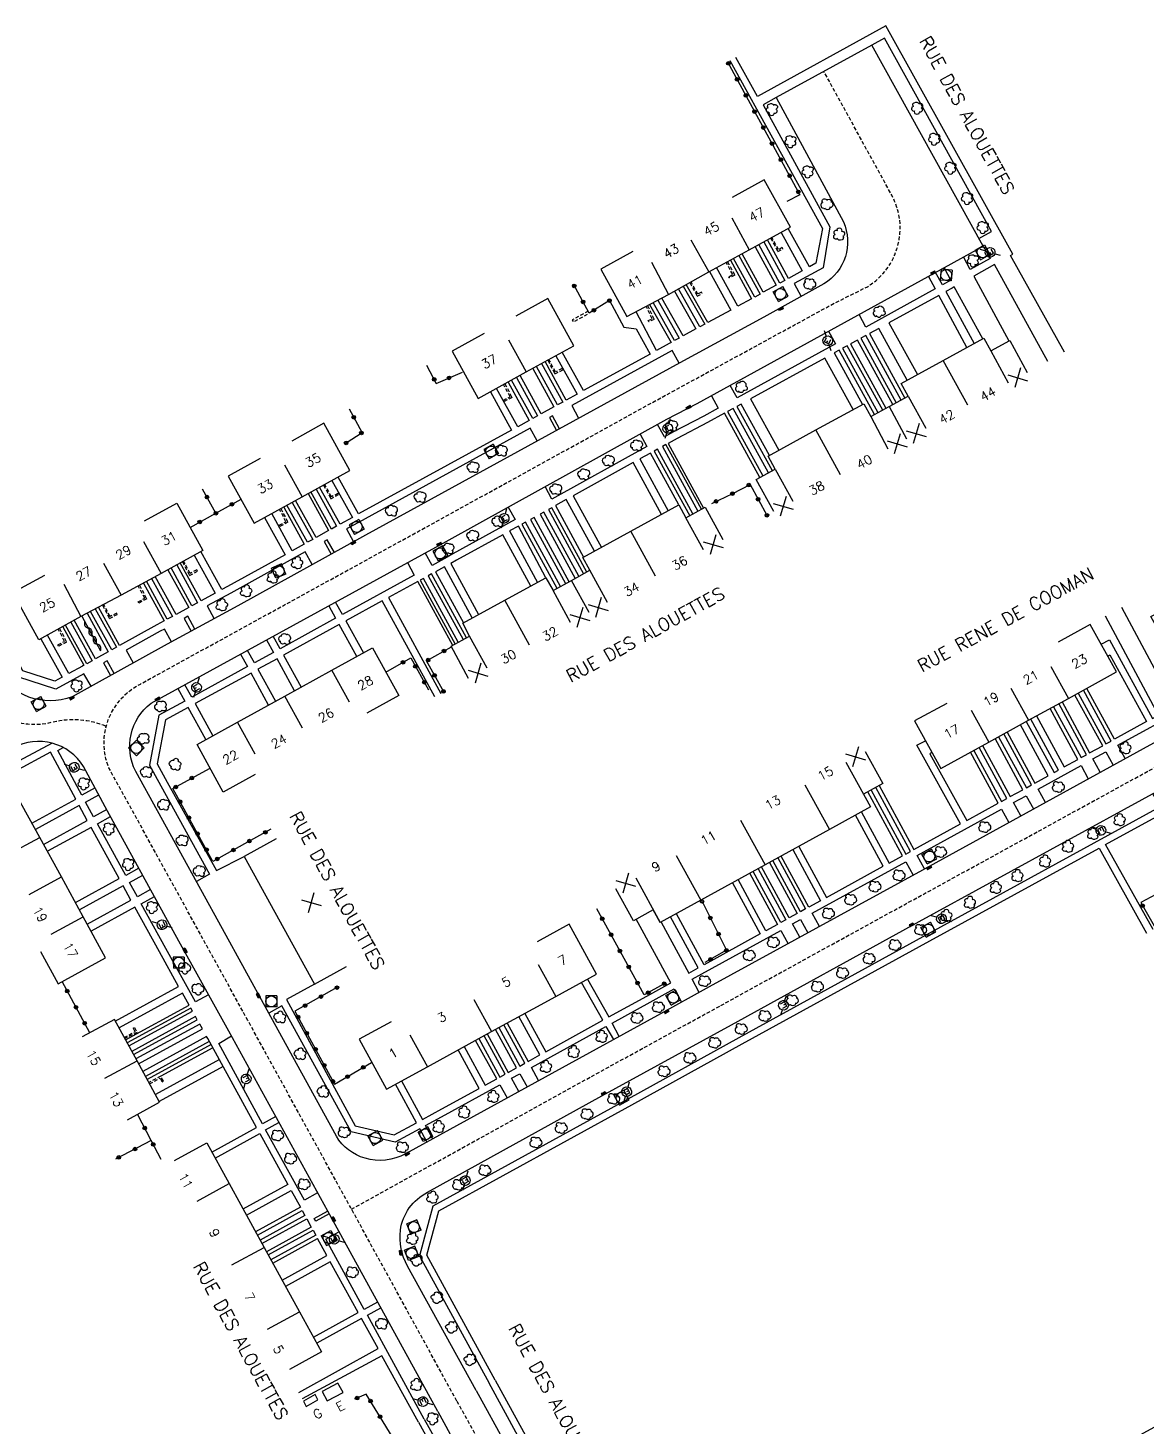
# Model space of a CAD drawing. Header units: millimetres. Extents: x 151000 to 152000, y 127000 to 128000.
# Drawn here: x 151477.4 to 151630.2, y 127341.3 to 127532.5 of the extents above; entities that cross this region are included whole.
import ezdxf
from ezdxf.enums import TextEntityAlignment as Align

# ---------------------------------------------------------------- set-up
doc = ezdxf.new("R2010")
doc.units = ezdxf.units.MM
doc.linetypes.add('DASHED', pattern=[0.75, 0.5, -0.25])
doc.layers.get('0').update_dxf_attribs({"linetype": 'CONTINUOUS'})
for name, color, linetype in [('W0001', 6, 'DASHED'), ('W0008', 7, 'CONTINUOUS'), ('W0100', 7, 'CONTINUOUS'), ('W0112', 1, 'DASHED'), ('W0300', 7, 'CONTINUOUS'), ('W0310', 3, 'CONTINUOUS'), ('W0322', 7, 'CONTINUOUS'), ('W0334', 7, 'CONTINUOUS'), ('W0400', 7, 'CONTINUOUS'), ('W0420', 7, 'CONTINUOUS'), ('W0471', 7, 'CONTINUOUS'), ('W0984', 7, 'CONTINUOUS'), ('W0989', 7, 'CONTINUOUS'), ('W0991', 7, 'CONTINUOUS'), ('W1102', 7, 'CONTINUOUS')]:
    doc.layers.add(name, color=color, linetype=linetype)
doc.styles.get("Standard").update_dxf_attribs({"font": 'romans.shx', "width": 0.85})

# ---------------------------------------------------------------- blocks, each defined once
blk = doc.blocks.new('t991o')
at = {"color": 0, "linetype": 'Continuous'}
for p, q in [((-1, 1), (1, -1)), ((-1, -1), (1, 1))]:
    blk.add_line(p, q, dxfattribs=at)
blk = doc.blocks.new('t322o')
at = {"color": 0, "linetype": 'Continuous'}
for radius in [0.25, 0.15]:
    blk.add_circle((0, 0), radius, dxfattribs=at)
blk = doc.blocks.new('T300')
for p, q in [((-0.8, 0.51), (-0.86, 0.34)), ((-0.86, 0.34), (-0.86, 0.17)), ((-0.86, 0.17), (-0.74, 0.06)), ((-0.69, 0.63), (-0.8, 0.51)), ((-0.8, -0.06), (-0.74, 0.06)), ((-0.74, 0.06), (-0.69, 0.11)), ((-0.57, 0.69), (-0.69, 0.63)), ((-0.46, 0.69), (-0.57, 0.69)), ((-0.29, 0.63), (-0.46, 0.69)), ((-0.29, 0.63), (-0.17, 0.74)), ((-0.23, 0.57), (-0.29, 0.63)), ((-0.17, 0.74), (-0.06, 0.8)), ((-0.06, 0.8), (0.06, 0.8)), ((0.06, 0.8), (0.23, 0.74)), ((0.23, 0.74), (0.34, 0.63)), ((0.34, 0.63), (0.4, 0.51)), ((0.46, 0.46), (0.34, 0.46)), ((0.4, 0.51), (0.4, 0.46)), ((0.57, 0.4), (0.46, 0.46)), ((0.57, 0.4), (0.69, 0.29)), ((0.69, 0.29), (0.74, 0.17)), ((0.74, 0.06), (0.69, -0.17)), ((0.74, 0.17), (0.74, 0.06)), ((-0.8, -0.17), (-0.8, -0.06)), ((-0.8, -0.23), (-0.8, -0.17)), ((-0.74, -0.34), (-0.8, -0.23)), ((-0.69, -0.4), (-0.74, -0.34)), ((-0.51, -0.46), (-0.69, -0.4)), ((-0.4, -0.46), (-0.51, -0.46)), ((-0.4, -0.46), (-0.34, -0.46)), ((-0.34, -0.46), (-0.34, -0.4)), ((-0.34, -0.51), (-0.34, -0.46)), ((-0.29, -0.63), (-0.34, -0.51)), ((-0.17, -0.74), (-0.29, -0.63)), ((-0.06, -0.8), (-0.17, -0.74)), ((0.06, -0.8), (-0.06, -0.8)), ((0.17, -0.74), (0.06, -0.8)), ((0.23, -0.69), (0.17, -0.74)), ((0.29, -0.46), (0.23, -0.46)), ((0.29, -0.63), (0.23, -0.69)), ((0.46, -0.4), (0.29, -0.46)), ((0.34, -0.51), (0.29, -0.63)), ((0.34, -0.51), (0.34, -0.46)), ((0.57, -0.34), (0.46, -0.4)), ((0.63, -0.29), (0.57, -0.34)), ((0.69, -0.17), (0.63, -0.29))]:
    blk.add_line(p, q)
blk = doc.blocks.new('T471')
for p, q in [((-0.333334, 0.333334), (-0.333334, -0.333334)), ((-0.333334, 0.333334), (0.333334, 0.333334)), ((-0.333334, 0), (0, 0)), ((0.500001, 0.500001), (1.000002, 1.000002)), ((-0.500001, -0.500001), (-1.000002, -1.000002)), ((-0.333334, -0.333334), (0.333334, -0.333334))]:
    blk.add_line(p, q)
blk.add_ellipse((0, 0), major_axis=(0.471405, 0.471405), ratio=1, start_param=5.4977871438, end_param=11.780972451)
blk = doc.blocks.new('T420')
for p, q in [((0.75, 0.75), (-0.75, 0.75)), ((-0.75, 0.75), (-0.75, -0.75)), ((0.75, 0.75), (0.75, -0.75)), ((0.75, -0.75), (-0.75, -0.75))]:
    blk.add_line(p, q)
blk.add_ellipse((0, 0), major_axis=(-0.53, 0.53), ratio=1, start_param=3.926991, end_param=10.210176)
blk = doc.blocks.new('T400')
for p, q in [((-0.15, 0.3), (0.15, 0.3)), ((-0.15, -0.25), (-0.15, 0.3)), ((-0.15, 0.15), (0.15, 0.15)), ((-0.15, 0), (0.15, 0)), ((0.15, 0.3), (0.15, -0.25)), ((-0.15, -0.15), (0.15, -0.15)), ((-0.15, -0.25), (-0.15, -0.3)), ((-0.15, -0.3), (0.15, -0.3)), ((0.15, -0.3), (0.15, -0.25))]:
    blk.add_line(p, q)
blk = doc.blocks.new('t310o')
at = {"color": 0, "linetype": 'Continuous'}
for centre, start, end in [((-0.5, 0.38), 216.8699, 323.1304), ((0.5, -0.37), 36.8699, 143.1303)]:
    blk.add_arc(centre, 0.625, start, end, dxfattribs=at)

msp = doc.modelspace()

# ---------------------------------------------------------------- linework, layer by layer
at = {"layer": 'W0001', "flags": 128}
for points in [[(151507.41, 127396.8), (151488.4, 127431.34, -0.389194), (151492.71, 127442.8), (151524.92, 127460.49), (151563.22, 127481.58), (151587.51, 127494.84), (151592.05, 127497.09, 0.399023), (151595.36, 127509.63), (151586.1, 127526.52)], [(151422.88, 127445.44), (151454.15, 127461, -0.390173), (151459.96, 127459.32), (151469.06, 127442.73, 0.341276), (151480.78, 127437.62, -0.163412), (151488.05, 127437.05, 0.311113)], [(151535.95, 127344.82), (151552.64, 127314.45), (151559.48, 127302.2, -0.129674), (151564.23, 127287.46), (151564.19, 127283.28), (151563.85, 127274.42)]]:
    msp.add_lwpolyline(points, format="xyb", dxfattribs=at)
at = {"layer": 'W0001'}
msp.add_lwpolyline([(151521.55, 127371.04), (151554.33, 127389.17), (151572.02, 127398.88), (151597.68, 127412.97), (151638.29, 127435.23), (151672.58, 127453.99), (151692.14, 127464.72), (151701.97, 127470.08), (151708.21, 127473.5), (151717.07, 127478.35, -0.121656), (151741.82, 127484.83, -0.094121), (151763.48, 127480.06)], format="xyb", dxfattribs=at)
at = {"layer": 'W0001', "flags": 128}
msp.add_lwpolyline([(151535.95, 127344.82), (151521.42, 127371.29), (151507.41, 127396.8)], dxfattribs=at)
at = {"layer": 'W0008'}
for points in [[(151728.5, 127536.51), (151733.32, 127513.74, -0.210083), (151728.75, 127491.45, -0.123548), (151718.95, 127482.8), (151700.57, 127472.76), (151689.87, 127466.91), (151670.36, 127456.19), (151636.59, 127437.74), (151599.56, 127417.38), (151570.42, 127401.4), (151563.35, 127397.51), (151528.92, 127378.62, -0.202906), (151523.4, 127378, -0.193764), (151519.49, 127381.01), (151510.03, 127398.24)], [(151510.03, 127398.24), (151503.91, 127409.36), (151492.07, 127430.87, -0.363141), (151494.17, 127440.18), (151534.47, 127462.3), (151564.64, 127478.98), (151568.79, 127481.13), (151602.18, 127499.5), (151607.86, 127502.66), (151592.64, 127530.09), (151579.57, 127522.94), (151588.76, 127505.97, -0.380816), (151586.07, 127497.47), (151577.88, 127492.95), (151566.4, 127486.7), (151523.46, 127463.14), (151506.03, 127453.49), (151496.38, 127448.26), (151486.25, 127442.64), (151483.4, 127441.07, -0.381371), (151473.05, 127444.93), (151456.77, 127474.76), (151455.74, 127474.29), (151456.14, 127473.37)], [(151538.58, 127346.26), (151529.2, 127363.26, -0.154365), (151528.24, 127368.16, -0.242333), (151531.93, 127373.35), (151555.78, 127386.54), (151573.47, 127396.25), (151599.12, 127410.34), (151639.73, 127432.6), (151674.02, 127451.36), (151693.58, 127462.08), (151703.41, 127467.44), (151709.65, 127470.87), (151718.51, 127475.72, -0.121571), (151741.84, 127481.83, -0.11338), (151762.43, 127477.21), (151784.17, 127466.38), (151795.5, 127460.73, -0.205469), (151798.72, 127456.22, -0.1809), (151798.13, 127451.32), (151795.75, 127446.42), (151783.1, 127420.97)], [(151504.79, 127395.36), (151497.98, 127407.67), (151488.22, 127425.45), (151484.95, 127431.52, 0.395483), (151475.34, 127434.11), (151470.06, 127431.47), (151455.92, 127457.12), (151454.47, 127456.44)], [(151538.58, 127346.26), (151546.69, 127331.5), (151558.73, 127309.27, 0.395133), (151568.58, 127306.93), (151594.52, 127321.14), (151622.24, 127336.34), (151646.33, 127349.53, -0.027684), (151658.69, 127355.74, 0.461977), (151660.53, 127361.69), (151649.23, 127382.07), (151653.51, 127384.6), (151665.95, 127362.07, 0.315505), (151670.44, 127359.97), (151674.28, 127361.1, -0.173929), (151743.28, 127353.74, 0.434477), (151751.13, 127356.68), (151756.47, 127367.53), (151764.62, 127383.85), (151783.1, 127420.97)], [(151533.33, 127343.37), (151540.61, 127330.07, -0.387507)]]:
    msp.add_lwpolyline(points, format="xyb", dxfattribs=at)
msp.add_lwpolyline([(151533.33, 127343.37), (151518.8, 127369.85), (151504.79, 127395.36)], dxfattribs=at)
at = {"layer": 'W0100'}
for points in [[(151559.99, 127501.9), (151555.61, 127499.49), (151559.17, 127493.02), (151564.88, 127496.03), (151570.37, 127499.13), (151575.91, 127502.13), (151581.52, 127505.22), (151577.96, 127511.69), (151573.58, 127509.28)], [(151539.7, 127490.7), (151535.32, 127488.29), (151538.88, 127481.83), (151545.44, 127485.45), (151551.94, 127489.04), (151548.38, 127495.49), (151544, 127493.08)], [(151579.24, 127466.37), (151576.84, 127470.75), (151579.44, 127472.18), (151578.47, 127473.94), (151585.01, 127477.53), (151591.55, 127481.11), (151592.51, 127479.38), (151595.03, 127480.72), (151597.61, 127482.13), (151596.66, 127483.87), (151602.39, 127487.02), (151607.96, 127490.05), (151608.89, 127488.34), (151611.5, 127489.76), (151613.89, 127485.37)], [(151509.08, 127473.64), (151504.7, 127471.22), (151508.26, 127464.77), (151514.82, 127468.38), (151521.32, 127471.97), (151517.76, 127478.43), (151513.39, 127476.01)], [(151493.29, 127465.09), (151497.67, 127467.5), (151501.23, 127461.05), (151495.53, 127457.91), (151490.08, 127454.94), (151484.58, 127452.02), (151478.83, 127448.83), (151475.27, 127455.29), (151479.65, 127457.7)], [(151537.55, 127443.58), (151535.15, 127447.96), (151537.7, 127449.36), (151536.75, 127451.11), (151542.51, 127454.26), (151548.13, 127457.32), (151549.09, 127455.58), (151551.61, 127456.96), (151554.13, 127458.34), (151553.17, 127460.09), (151559.73, 127463.69), (151566.28, 127467.28), (151567.25, 127465.52), (151569.88, 127466.96), (151572.28, 127462.57)], [(151602.89, 127440.16), (151598.5, 127437.76), (151602.06, 127431.26), (151608.63, 127434.85), (151614.06, 127437.85), (151619.51, 127440.82), (151626.09, 127444.46), (151622.5, 127450.95), (151618.13, 127448.53)], [(151508.41, 127430.45), (151504.03, 127428.04), (151500.46, 127434.54), (151506, 127437.59), (151512.46, 127441.15), (151518.88, 127444.69), (151524.44, 127447.75), (151528.01, 127441.25), (151523.63, 127438.84)], [(151591.75, 127433.58), (151594.16, 127429.19), (151591.51, 127427.74), (151592.47, 127426), (151586.88, 127422.92), (151578.07, 127418.08), (151569.28, 127413.26), (151563.74, 127410.21), (151562.79, 127411.95), (151560.07, 127410.45), (151557.66, 127414.83)], [(151479.08, 127406.24), (151481.47, 127401.85), (151487.95, 127405.39), (151484.89, 127411), (151481.92, 127416.44), (151478.96, 127421.84), (151475.85, 127427.53), (151469.37, 127423.99), (151471.76, 127419.6)], [(151526.96, 127396.65), (151522.58, 127394.25), (151526.32, 127387.43), (151531.92, 127390.49), (151540.69, 127395.3), (151549.48, 127400.1), (151555.04, 127403.16), (151551.29, 127410), (151546.91, 127407.59)], [(151490.94, 127383.25), (151495.34, 127385.64), (151492.25, 127391.31), (151489.16, 127396.97), (151484.77, 127394.57)], [(151497.39, 127377.7), (151501.78, 127380.11), (151504.83, 127374.53), (151509.61, 127365.82), (151514.45, 127357.03), (151517.46, 127351.52), (151513.08, 127349.12)]]:
    msp.add_lwpolyline(points, dxfattribs=at)
at = {"layer": 'W0100', "flags": 128}
msp.add_lwpolyline([(151511.25, 127421.67), (151506.87, 127419.25), (151516.49, 127401.8), (151520.87, 127404.21)], dxfattribs=at)
at = {"layer": 'W0100'}
for points in [[(151520.4, 127345.98), (151519.7, 127347.27), (151517.55, 127346.13), (151518.25, 127344.83)], [(151516.95, 127344.96), (151516.58, 127345.69), (151515.01, 127344.81), (151515.38, 127344.09)]]:
    msp.add_lwpolyline(points, close=True, dxfattribs=at)
at = {"layer": 'W0112'}
for points in [[(151578.82, 127503.74), (151579.82, 127501.91), (151580.51, 127502.26), (151580.41, 127502.44), (151579.9, 127502.17), (151579, 127503.83)], [(151572.94, 127500.52), (151573.91, 127498.68), (151573.2, 127498.29), (151573.11, 127498.46), (151573.64, 127498.76), (151572.76, 127500.43)], [(151567.78, 127497.67), (151568.79, 127495.81), (151569.48, 127496.16), (151569.38, 127496.34), (151568.87, 127496.07), (151567.95, 127497.77)], [(151562, 127494.51), (151562.9, 127492.64), (151562.17, 127492.28), (151562.08, 127492.46), (151562.64, 127492.73), (151561.82, 127494.42)], [(151548.36, 127487.06), (151549.34, 127485.18), (151550.42, 127485.75), (151550.32, 127485.93), (151549.42, 127485.45), (151548.53, 127487.15)], [(151542.51, 127483.84), (151543.49, 127481.97), (151542.4, 127481.41), (151542.31, 127481.58), (151543.22, 127482.05), (151542.34, 127483.74)], [(151517.74, 127469.99), (151518.72, 127468.12), (151519.8, 127468.69), (151519.71, 127468.86), (151518.8, 127468.39), (151517.91, 127470.09)], [(151511.89, 127466.77), (151512.87, 127464.9), (151511.78, 127464.34), (151511.69, 127464.52), (151512.6, 127464.99), (151511.72, 127466.67)], [(151498.45, 127459.52), (151499.42, 127457.65), (151500.51, 127458.22), (151500.41, 127458.39), (151499.51, 127457.92), (151498.62, 127459.61)], [(151492.59, 127456.31), (151493.57, 127454.43), (151492.49, 127453.87), (151492.4, 127454.05), (151493.3, 127454.52), (151492.42, 127456.22)], [(151487.53, 127453.58), (151488.48, 127451.76), (151489.56, 127452.32), (151489.47, 127452.5), (151488.56, 127452.03), (151487.7, 127453.68)], [(151481.66, 127450.4), (151482.63, 127448.54), (151481.55, 127447.98), (151481.45, 127448.16), (151482.36, 127448.63), (151481.49, 127450.3)], [(151490.5, 127394.51), (151491.98, 127395.29), (151491.73, 127395.78), (151491.91, 127395.87), (151492.25, 127395.2), (151490.59, 127394.34)], [(151493.96, 127388.17), (151495.41, 127388.94), (151495.67, 127388.45), (151495.85, 127388.55), (151495.49, 127389.2), (151493.86, 127388.35)]]:
    msp.add_lwpolyline(points, dxfattribs=at)
at = {"layer": 'W0112', "flags": 128}
for points in [[(151553.9, 127493.75), (151551.72, 127492.55), (151551.87, 127492.29), (151554.04, 127493.49), (151553.9, 127493.75)], [(151553.9, 127493.75), (151553.9, 127493.75)], [(151553.9, 127493.75), (151553.9, 127493.75)], [(151553.9, 127493.75), (151553.9, 127493.75)], [(151553.9, 127493.75), (151553.9, 127493.75)]]:
    msp.add_lwpolyline(points, dxfattribs=at)
at = {"layer": 'W0310'}
msp.add_lwpolyline([(151484.71, 127452.09), (151487.28, 127447.32)], dxfattribs=at)
at = {"layer": 'W0322'}
for points in [[(151572.94, 127527.82), (151582.83, 127509.66), (151581.03, 127508.73)], [(151556.8, 127495.21), (151554.04, 127493.49), (151551.87, 127497.43)], [(151531.82, 127486.36), (151533.14, 127483.89), (151536.74, 127485.44)], [(151520.82, 127475.75), (151523.02, 127477.17), (151521.26, 127480.35)], [(151570.77, 127467.47), (151573.65, 127468.85), (151576.01, 127470.07), (151578.31, 127465.86)], [(151526.26, 127444.44), (151529.65, 127446.36), (151532.09, 127442.01)], [(151534.15, 127441.72), (151531.82, 127445.96), (151535.2, 127447.88)], [(151510.54, 127422.95), (151502.62, 127418.57), (151497.14, 127428.51), (151502.23, 127431.31)], [(151635.56, 127416.22), (151629.39, 127412.95), (151631.41, 127409.42)], [(151564.28, 127401.85), (151561.54, 127400.32), (151555.08, 127412.07)], [(151569.45, 127413.09), (151572.81, 127406.43), (151569.85, 127404.74)], [(151485.8, 127395.14), (151482.01, 127402.15)], [(151519.57, 127401.31), (151513.82, 127398.09), (151519.25, 127388.11), (151524.31, 127391.09)], [(151495.53, 127377.83), (151494.18, 127380.43), (151492.32, 127384)], [(151494.18, 127380.43), (151489.32, 127377.87)], [(151527.13, 127339.95), (151523.58, 127345.77), (151521.96, 127345.06)]]:
    msp.add_lwpolyline(points, dxfattribs=at)
at = {"layer": 'W0322', "flags": 128}
for points in [[(151503.02, 127466.15), (151501.2, 127469.45)], [(151499.49, 127464.21), (151503.02, 127466.15), (151506.46, 127468.05)]]:
    msp.add_lwpolyline(points, dxfattribs=at)
at = {"layer": 'W0334'}
for points in [[(151618.99, 127488.14), (151611.59, 127501.35), (151611.91, 127501.53), (151594.54, 127532.76), (151577.02, 127523.09), (151574.09, 127528.44)], [(151607.29, 127503.68), (151609.02, 127504.65), (151594.36, 127531.05), (151592.64, 127530.09)], [(151573.27, 127528), (151585.91, 127505.07), (151585.01, 127500.31), (151584.13, 127499.82), (151581.24, 127505.07)], [(151579.57, 127522.94), (151577.79, 127521.97), (151586.89, 127505.28), (151586, 127499.67), (151582.04, 127497.52), (151583, 127495.77)], [(151580.25, 127504.52), (151583.14, 127499.27), (151581.27, 127498.24), (151578.38, 127503.49)], [(151576.7, 127502.56), (151579.59, 127497.31), (151577.82, 127496.34), (151574.93, 127501.6)], [(151577.89, 127503.22), (151580.78, 127497.97), (151580.1, 127497.59), (151577.21, 127502.85)], [(151607.86, 127502.66), (151608.81, 127500.95), (151606.09, 127499.44), (151605.16, 127501.16)], [(151573.32, 127500.73), (151576.22, 127495.46), (151574.35, 127494.44), (151571.44, 127499.71)], [(151574.47, 127501.35), (151577.37, 127496.09), (151576.65, 127495.69), (151573.75, 127500.96)], [(151616.7, 127486.9), (151609.4, 127500.14), (151606.57, 127498.56), (151611.38, 127489.7)], [(151570.46, 127499.18), (151573.37, 127493.9), (151570.23, 127492.19), (151567.3, 127497.4)], [(151600.38, 127498.51), (151601.31, 127496.79), (151591.84, 127491.58), (151590.9, 127493.29)], [(151602.51, 127499.68), (151603.45, 127497.97), (151603.13, 127497.79), (151602.3, 127497.34), (151601.37, 127499.05)], [(151565.69, 127496.49), (151568.62, 127491.32), (151566.89, 127490.38), (151563.97, 127495.55)], [(151566.88, 127497.16), (151569.82, 127491.97), (151569.17, 127491.61), (151566.24, 127496.8)], [(151607.8, 127489.96), (151603.92, 127497.09), (151603.61, 127496.91), (151602.78, 127496.46), (151606.65, 127489.33)], [(151556.8, 127495.21), (151558.78, 127491.58), (151560.44, 127491.35), (151562.34, 127487.89), (151553.26, 127482.9), (151550.36, 127488.16)], [(151562.29, 127494.66), (151565.22, 127489.47), (151564.96, 127489.32), (151563.23, 127488.38), (151560.43, 127493.68)], [(151563.41, 127495.26), (151566.34, 127490.07), (151565.71, 127489.73), (151562.77, 127494.92)], [(151605.65, 127488.79), (151601.79, 127495.91), (151594.99, 127492.18), (151598.89, 127485.09)], [(151586.75, 127491.01), (151587.69, 127489.3), (151574.25, 127481.91), (151573.31, 127483.62)], [(151596.66, 127481.61), (151591.81, 127490.43), (151591.13, 127490.05), (151595.98, 127481.24)], [(151597.5, 127484.33), (151593.6, 127491.41), (151592.32, 127490.71), (151597.17, 127481.89)], [(151566.31, 127486.65), (151565.36, 127488.4), (151551.64, 127480.87), (151552.59, 127479.13)], [(151593.01, 127479.64), (151588.18, 127488.43), (151587.5, 127488.05), (151591.37, 127481.01)], [(151594.13, 127480.23), (151589.29, 127489.04), (151588.63, 127488.68), (151593.47, 127479.89)], [(151595.53, 127480.99), (151590.68, 127489.8), (151589.74, 127489.28), (151594.58, 127480.48)], [(151547.51, 127486.59), (151550.41, 127481.34), (151549.7, 127480.95), (151546.81, 127486.2)], [(151549.47, 127487.67), (151552.37, 127482.42), (151550.9, 127481.61), (151548, 127486.86)], [(151590.09, 127480.31), (151586.22, 127487.35), (151576.08, 127481.77), (151579.93, 127474.75)], [(151544.1, 127484.71), (151546.99, 127479.46), (151546.32, 127479.1), (151543.43, 127484.34)], [(151546.32, 127485.93), (151549.21, 127480.68), (151547.49, 127479.74), (151544.59, 127484.98)], [(151540.53, 127482.74), (151543.42, 127477.5), (151522.52, 127466.04), (151519.73, 127471.09)], [(151542.94, 127484.07), (151545.83, 127478.83), (151544.27, 127477.97), (151541.38, 127483.21)], [(151570.73, 127482.2), (151571.67, 127480.49), (151569.71, 127479.41), (151565.57, 127477.26), (151564.32, 127476.57), (151563.38, 127478.28)], [(151578.65, 127474.04), (151574.8, 127481.07), (151574.22, 127480.75), (151579.04, 127471.96)], [(151549.98, 127477.69), (151549.02, 127479.44), (151548.6, 127479.21), (151549.56, 127477.46)], [(151577.35, 127471.03), (151572.53, 127479.82), (151570.18, 127478.53), (151566.04, 127476.37), (151564.8, 127475.69), (151569.66, 127466.84)], [(151578.52, 127471.67), (151573.69, 127480.46), (151572.94, 127480.05), (151577.77, 127471.26)], [(151479.09, 127448.97), (151482, 127443.72), (151481.04, 127443.2), (151476.65, 127444.6), (151462.92, 127469.83), (151460.26, 127474.81), (151463.65, 127477.32)], [(151546.94, 127476.02), (151545.98, 127477.77), (151522.5, 127464.88), (151520.89, 127463.99), (151521.85, 127462.25)], [(151560.98, 127476.95), (151561.92, 127475.24), (151548.94, 127468.07), (151548, 127469.78)], [(151569.38, 127466.68), (151564.52, 127475.54), (151564.04, 127475.27), (151568.89, 127466.42)], [(151563.92, 127465.99), (151560.04, 127473.06), (151551.83, 127468.52), (151555.7, 127461.48)], [(151566.28, 127467.28), (151562.4, 127474.36), (151560.94, 127473.56), (151564.82, 127466.48)], [(151568.2, 127466.04), (151563.35, 127474.89), (151562.9, 127474.64), (151567.76, 127465.79)], [(151516.73, 127469.43), (151519.52, 127464.37), (151518.81, 127463.98), (151516.02, 127469.05)], [(151518.89, 127470.63), (151521.67, 127465.57), (151519.99, 127464.64), (151517.2, 127469.7)], [(151486, 127442.49), (151485, 127444.2), (151481.14, 127442.12), (151475.96, 127443.77), (151462.59, 127468.4), (151460.78, 127467.41)], [(151513.46, 127467.63), (151516.25, 127462.57), (151515.53, 127462.17), (151512.74, 127467.24)], [(151515.63, 127468.83), (151518.42, 127463.77), (151516.71, 127462.82), (151513.92, 127467.88)], [(151554.77, 127460.96), (151550.9, 127468.01), (151549.41, 127467.18), (151553.25, 127460.13)], [(151509.69, 127465.56), (151512.49, 127460.48), (151504.59, 127456.12), (151503.82, 127455.7), (151500.96, 127460.9)], [(151512.29, 127466.99), (151515.08, 127461.92), (151513.45, 127461.02), (151510.65, 127466.09)], [(151542.96, 127466.99), (151543.9, 127465.28), (151535.41, 127460.59), (151534.63, 127460.16), (151532.56, 127459.02), (151531.62, 127460.73)], [(151551.28, 127456.79), (151546.5, 127465.57), (151546.01, 127465.3), (151550.79, 127456.52)], [(151552.62, 127457.52), (151547.83, 127466.31), (151547.33, 127466.03), (151552.11, 127457.24)], [(151553.7, 127458.11), (151548.91, 127466.9), (151548.48, 127466.67), (151553.27, 127457.87)], [(151548.13, 127457.32), (151544.36, 127464.39), (151543.15, 127463.72), (151546.97, 127456.69)], [(151550.1, 127456.14), (151545.32, 127464.92), (151544.85, 127464.66), (151549.63, 127455.88)], [(151519.21, 127460.79), (151518.25, 127462.53), (151517.8, 127462.28), (151518.77, 127460.54)], [(151546.04, 127456.19), (151542.22, 127463.21), (151535.89, 127459.71), (151535.11, 127459.28), (151538.93, 127452.3)], [(151500.05, 127460.4), (151502.91, 127455.2), (151501, 127454.17), (151498.15, 127459.35)], [(151516.2, 127459.12), (151515.24, 127460.86), (151505.07, 127455.24), (151501.83, 127453.48), (151502.78, 127451.73)], [(151496.48, 127458.43), (151499.32, 127453.26), (151497.58, 127452.32), (151494.74, 127457.48)], [(151497.68, 127459.1), (151500.53, 127453.92), (151499.75, 127453.49), (151496.91, 127458.67)], [(151529.19, 127459.4), (151530.13, 127457.69), (151520.32, 127452.3), (151519.38, 127454.01)], [(151537.26, 127449.11), (151532.48, 127457.84), (151532.05, 127457.6), (151536.83, 127448.88)], [(151538.06, 127451.83), (151534.24, 127458.8), (151533.04, 127458.14), (151536.86, 127451.17)], [(151493.12, 127456.6), (151495.95, 127451.43), (151494.94, 127450.88), (151489.87, 127448.07), (151486.99, 127453.3)], [(151494.25, 127457.22), (151497.09, 127452.05), (151496.39, 127451.67), (151493.56, 127456.84)], [(151535.39, 127448.09), (151530.61, 127456.81), (151526.63, 127454.62), (151533.78, 127441.51)], [(151536.15, 127448.51), (151531.38, 127457.23), (151530.94, 127456.99), (151535.71, 127448.27)], [(151532.92, 127441.04), (151525.76, 127454.15), (151520.8, 127451.42), (151523.19, 127447.07)], [(151485.44, 127452.48), (151488.33, 127447.21), (151486.57, 127446.23), (151483.67, 127451.52)], [(151486.55, 127453.07), (151489.43, 127447.83), (151488.79, 127447.47), (151485.9, 127452.72)], [(151500.15, 127450.31), (151499.2, 127452.06), (151498.69, 127451.78), (151499.63, 127450.03)], [(151518.45, 127453.5), (151519.39, 127451.79), (151511.8, 127447.62), (151510.86, 127449.34)], [(151623.99, 127448.26), (151625.13, 127448.86), (151631.01, 127438.11), (151631.83, 127438.56), (151624.57, 127452.09)], [(151626.76, 127453.29), (151634.01, 127439.76), (151635.14, 127440.38), (151636.73, 127441.25), (151630.76, 127452.03), (151631.9, 127452.63)], [(151482.1, 127450.64), (151485, 127445.36), (151484.81, 127445.25), (151482.94, 127444.23), (151480.02, 127449.49)], [(151483.2, 127451.25), (151486.1, 127445.97), (151485.4, 127445.58), (151482.5, 127450.86)], [(151496.95, 127448.57), (151496, 127450.32), (151495.42, 127450.01), (151490.76, 127447.42), (151491.73, 127445.68)], [(151522.27, 127446.56), (151519.87, 127450.92), (151512.28, 127446.75), (151514.68, 127442.38)], [(151509.96, 127448.84), (151510.9, 127447.13), (151508.28, 127445.69), (151507.34, 127447.4)], [(151506.4, 127446.89), (151507.34, 127445.18), (151499.72, 127441), (151498.78, 127442.71)], [(151624.89, 127446.62), (151625.18, 127446.79), (151630.18, 127437.66), (151625.81, 127435.25), (151622.01, 127442.21)], [(151489.14, 127444.24), (151488.17, 127445.98), (151487.66, 127445.69), (151488.63, 127443.95)], [(151513.78, 127441.88), (151511.38, 127446.25), (151508.76, 127444.82), (151511.17, 127440.44)], [(151510.23, 127439.92), (151507.83, 127444.3), (151500.2, 127440.12), (151502.62, 127435.73)], [(151627.26, 127432.61), (151626.26, 127434.43), (151635.59, 127439.56), (151642.35, 127443.25), (151643.33, 127441.43)], [(151497.83, 127442.19), (151498.77, 127440.48), (151495.25, 127438.54), (151493.96, 127431.71), (151495.5, 127428.91), (151502.17, 127416.8), (151500.36, 127415.81)], [(151618.67, 127440.36), (151622.41, 127433.38), (151624.19, 127434.36), (151620.38, 127441.3)], [(151620.83, 127441.55), (151624.63, 127434.61), (151625.36, 127435), (151621.57, 127441.96)], [(151501.67, 127435.21), (151499.26, 127439.6), (151496.14, 127437.89), (151495.01, 127431.88), (151496.37, 127429.39), (151503.1, 127417.3), (151506.87, 127419.25)], [(151615.15, 127438.44), (151618.95, 127431.48), (151620.78, 127432.49), (151617.02, 127439.47)], [(151617.46, 127439.7), (151621.24, 127432.74), (151621.98, 127433.14), (151618.21, 127440.12)], [(151611.14, 127436.24), (151614.93, 127429.27), (151616.75, 127430.27), (151612.95, 127437.24)], [(151613.73, 127437.67), (151617.57, 127430.72), (151618.14, 127431.03), (151614.36, 127438.01)], [(151593.66, 127428.92), (151598.4, 127420.18), (151604.78, 127423.69), (151598.81, 127434.46), (151599.96, 127435.06)], [(151607.77, 127434.38), (151611.55, 127427.41), (151613.28, 127428.36), (151609.52, 127435.34)], [(151609.96, 127435.59), (151613.76, 127428.62), (151614.47, 127429.02), (151610.7, 127435.99)], [(151477.88, 127423.8), (151483.87, 127427.08), (151480.41, 127433.5), (151451.15, 127417.66)], [(151480.67, 127434.71), (151464.34, 127426.02), (151461.94, 127430.44)], [(151486.52, 127428.61), (151484.72, 127427.62), (151481.43, 127433.72), (151482.17, 127434.12)], [(151600.86, 127433.45), (151600.57, 127433.28), (151605.62, 127424.15), (151609.92, 127426.52), (151606.13, 127433.48)], [(151606.58, 127433.73), (151610.37, 127426.77), (151611.11, 127427.17), (151607.3, 127434.12)], [(151623.86, 127430.75), (151622.86, 127432.56), (151624.64, 127433.54), (151625.64, 127431.72)], [(151616.38, 127426.63), (151615.38, 127428.45), (151621.24, 127431.67), (151622.23, 127429.85)], [(151488.11, 127425.66), (151486.31, 127424.67), (151485.23, 127426.67), (151487.03, 127427.66)], [(151631.02, 127427.82), (151632.03, 127426.01), (151600.12, 127408.52), (151574.46, 127394.44), (151559.29, 127386.07), (151532.67, 127371.44), (151530.85, 127364.68), (151540.35, 127347.24)], [(151591.22, 127425.31), (151595.01, 127418.32), (151596.85, 127419.33), (151592.11, 127428.07)], [(151592.55, 127428.31), (151597.29, 127419.57), (151597.95, 127419.93), (151593.21, 127428.67)], [(151613, 127424.78), (151612, 127426.59), (151613.73, 127427.54), (151614.73, 127425.73)], [(151479.48, 127420.89), (151485.45, 127424.16), (151484.34, 127426.21), (151478.36, 127422.94)], [(151599.85, 127417.54), (151598.85, 127419.36), (151610.37, 127425.69), (151611.37, 127423.88)], [(151492.52, 127417.62), (151490.71, 127416.63), (151486.84, 127423.69), (151488.64, 127424.68)], [(151582.67, 127420.61), (151586.46, 127413.63), (151594.21, 127417.89), (151590.42, 127424.87)], [(151631.07, 127409.24), (151624.59, 127420.86), (151632.5, 127425.2), (151636.49, 127417.87)], [(151483.83, 127412.95), (151489.8, 127416.22), (151485.97, 127423.2), (151480, 127419.94)], [(151541.17, 127347.69), (151531.83, 127364.77), (151533.48, 127370.81), (151559.86, 127385.31), (151574.92, 127393.62), (151600.57, 127407.7), (151623.69, 127420.37), (151630.2, 127408.76)], [(151581.87, 127420.17), (151585.65, 127413.19), (151584.04, 127412.31), (151580.26, 127419.28)], [(151578.69, 127418.42), (151582.47, 127411.44), (151581.35, 127410.83), (151577.57, 127417.81)], [(151579.82, 127419.04), (151583.6, 127412.07), (151582.92, 127411.69), (151579.14, 127418.67)], [(151585.49, 127409.67), (151584.5, 127411.48), (151597.3, 127418.51), (151598.29, 127416.69)], [(151494.11, 127414.72), (151492.31, 127413.73), (151491.23, 127415.7), (151493.03, 127416.69)], [(151575.98, 127416.93), (151579.76, 127409.96), (151578.18, 127409.09), (151574.4, 127416.07)], [(151577.11, 127417.55), (151580.89, 127410.58), (151580.21, 127410.2), (151576.43, 127417.18)], [(151485.44, 127410), (151491.42, 127413.28), (151490.34, 127415.23), (151484.37, 127411.96)], [(151502.03, 127400.35), (151500.24, 127399.35), (151496.18, 127406.68), (151492.83, 127412.77), (151494.63, 127413.77)], [(151573.6, 127415.63), (151577.38, 127408.65), (151569.72, 127404.45), (151565.94, 127411.42)], [(151489.27, 127396.75), (151497.93, 127401.49), (151495.3, 127406.19), (151491.96, 127412.29), (151485.98, 127409.01)], [(151553.78, 127402.47), (151556.72, 127397.3), (151561.9, 127400.15), (151565.2, 127401.96), (151560.47, 127410.67)], [(151563.85, 127410.27), (151567.63, 127403.3), (151568.93, 127404.02), (151565.15, 127410.99)], [(151582.8, 127408.19), (151581.81, 127410.01), (151582.92, 127410.62), (151583.91, 127408.8)], [(151569.08, 127400.66), (151568.08, 127402.48), (151569.43, 127403.22), (151580.22, 127409.14), (151581.21, 127407.32)], [(151490.69, 127394.17), (151499.37, 127398.92), (151498.46, 127400.54), (151489.79, 127395.8)], [(151516.49, 127401.8), (151512.66, 127399.68)], [(151545.25, 127397.79), (151548.11, 127392.55), (151555.9, 127396.85), (151552.96, 127402.02)], [(151558.12, 127394.65), (151557.16, 127396.47), (151562.35, 127399.33), (151565.65, 127401.14), (151566.65, 127399.33)], [(151491.14, 127393.35), (151499.83, 127398.1), (151499.6, 127398.5), (151490.91, 127393.75)], [(151531.85, 127380.23), (151530.87, 127382.02), (151527.53, 127380.18), (151521.5, 127381.59), (151512.03, 127398.84), (151510.25, 127397.84)], [(151512.66, 127399.68), (151522.07, 127382.44), (151527.4, 127381.19), (151530.44, 127382.84), (151527.56, 127388.11)], [(151491.79, 127392.16), (151500.49, 127396.91), (151500.24, 127397.36), (151491.54, 127392.6)], [(151542.82, 127396.47), (151545.69, 127391.22), (151547.3, 127392.11), (151544.44, 127397.35)], [(151492.47, 127390.91), (151501.18, 127395.67), (151500.82, 127396.32), (151492.11, 127391.56)], [(151511.2, 127383.69), (151509.39, 127382.69), (151503.44, 127393.7), (151505.15, 127394.71)], [(151538.96, 127394.36), (151541.84, 127389.1), (151542.54, 127389.49), (151539.66, 127394.74)], [(151540.1, 127394.98), (151542.98, 127389.73), (151544.1, 127390.35), (151541.24, 127395.6)], [(151541.68, 127395.85), (151544.55, 127390.59), (151545.24, 127390.98), (151542.38, 127396.22)], [(151547.12, 127388.61), (151546.13, 127390.41), (151556.32, 127396.01), (151557.33, 127394.21)], [(151501.92, 127394.35), (151501.76, 127394.64), (151493.04, 127389.86)], [(151502.47, 127378.85), (151508.58, 127382.21), (151501.92, 127394.35)], [(151528.39, 127388.56), (151531.27, 127383.3), (151533.92, 127384.74), (151539.02, 127387.54), (151536.13, 127392.8)], [(151536.95, 127393.25), (151539.83, 127387.99), (151541.4, 127388.86), (151538.52, 127394.11)], [(151544.41, 127387.12), (151543.42, 127388.92), (151544.55, 127389.54), (151545.54, 127387.74)], [(151532.66, 127380.67), (151531.68, 127382.47), (151533.85, 127383.66), (151541.84, 127388.05), (151542.83, 127386.26)], [(151502.93, 127378.01), (151509.04, 127381.38), (151512.86, 127374.43), (151506.73, 127371.06)], [(151516.93, 127373.25), (151515.12, 127372.25), (151509.79, 127381.86), (151511.64, 127382.88)], [(151507.2, 127370.22), (151513.32, 127373.59), (151514.57, 127371.3), (151508.45, 127367.93)], [(151508.69, 127367.49), (151514.81, 127370.87), (151515.2, 127370.16), (151509.08, 127366.78)], [(151518.49, 127370.4), (151516.66, 127369.41), (151516.47, 127369.78), (151518.29, 127370.77)], [(151509.32, 127366.34), (151515.45, 127369.71), (151516.06, 127368.6), (151509.93, 127365.22)], [(151510.18, 127364.78), (151516.3, 127368.16), (151516.68, 127367.48), (151510.55, 127364.1)], [(151525.11, 127358.34), (151523.29, 127357.35), (151518.03, 127366.95), (151519.84, 127367.95)], [(151510.8, 127363.64), (151516.93, 127367.02)], [(151512.08, 127361.32), (151518.2, 127364.7), (151516.93, 127367.02)], [(151516.35, 127353.56), (151522.48, 127356.91), (151518.66, 127363.86), (151512.54, 127360.49)], [(151531.49, 127342.36), (151523.74, 127356.54), (151525.55, 127357.54)], [(151514.37, 127345.97), (151525.18, 127351.98), (151522.92, 127356.1), (151516.8, 127352.74)], [(151530.71, 127341.92), (151525.7, 127351), (151514.83, 127345.13)], [(151541.17, 127347.69), (151550.74, 127330.24), (151561.4, 127310.79), (151567.09, 127309.45), (151569.71, 127310.99), (151570.2, 127310.16), (151567.25, 127308.42), (151560.76, 127309.95), (151549.89, 127329.78), (151540.35, 127347.24)], [(151530.71, 127341.92), (151537.95, 127328.79), (151536.49, 127323.56), (151533.56, 127321.94), (151530.68, 127327.12)], [(151531.49, 127342.36), (151539.02, 127328.9), (151537.35, 127322.9), (151531.24, 127319.57), (151532.2, 127317.81)]]:
    msp.add_lwpolyline(points, dxfattribs=at)
at = {"layer": 'W0334', "flags": 128}
for points in [[(151502.13, 127393.97), (151493.4, 127389.19)], [(151502.36, 127393.55), (151493.63, 127388.77)], [(151502.61, 127393.1), (151495.49, 127389.2)], [(151503.5, 127391.48), (151494.76, 127386.7)], [(151504.01, 127390.55), (151495.27, 127385.77)]]:
    msp.add_lwpolyline(points, dxfattribs=at)
at = {"layer": 'W1102'}
for p, q in [((151573.53, 127506.53), (151575.91, 127502.13)), ((151567.91, 127503.49), (151570.37, 127499.13)), ((151562.54, 127500.46), (151564.88, 127496.03)), ((151543.02, 127489.83), (151545.44, 127485.45)), ((151605.75, 127480.91), (151602.39, 127487.02)), ((151588.38, 127471.38), (151585.01, 127477.53)), ((151512.41, 127472.76), (151514.82, 127468.38)), ((151569.65, 127461.13), (151567.25, 127465.52)), ((151563.11, 127457.55), (151559.73, 127463.69)), ((151493.12, 127462.29), (151495.53, 127457.91)), ((151487.69, 127459.33), (151490.08, 127454.94)), ((151556.53, 127453.96), (151554.13, 127458.34)), ((151482.24, 127456.44), (151484.58, 127452.02)), ((151554.01, 127452.58), (151551.61, 127456.96)), ((151545.87, 127448.13), (151542.51, 127454.26)), ((151551.49, 127451.2), (151549.09, 127455.58)), ((151540.11, 127444.97), (151537.7, 127449.36)), ((151521.29, 127440.31), (151518.88, 127444.69)), ((151617.12, 127445.21), (151619.51, 127440.82)), ((151514.87, 127436.77), (151512.46, 127441.15)), ((151611.64, 127442.23), (151614.06, 127437.85)), ((151606.23, 127439.24), (151608.63, 127434.85)), ((151508.41, 127433.21), (151506, 127437.59)), ((151589.1, 127432.12), (151592.47, 127426)), ((151583.51, 127429.04), (151586.88, 127422.92)), ((151574.71, 127424.2), (151578.07, 127418.08)), ((151474.57, 127419.44), (151478.96, 127421.84)), ((151565.93, 127419.38), (151569.28, 127413.26)), ((151477.53, 127414.04), (151481.92, 127416.44)), ((151560.39, 127416.33), (151563.74, 127410.21)), ((151480.5, 127408.61), (151484.89, 127411)), ((151547.08, 127404.49), (151549.48, 127400.1)), ((151538.29, 127399.69), (151540.69, 127395.3)), ((151529.52, 127394.88), (151531.92, 127390.49)), ((151487.86, 127388.92), (151492.25, 127391.31)), ((151500.45, 127372.13), (151504.83, 127374.53)), ((151505.22, 127363.41), (151509.61, 127365.82)), ((151510.07, 127354.62), (151514.45, 127357.03))]:
    msp.add_line(p, q, dxfattribs=at)
at = {"layer": 'W1102', "flags": 128}
for points in [[(151608.89, 127488.34), (151611.28, 127483.95)], [(151595.03, 127480.72), (151597.38, 127476.3)], [(151597.61, 127482.13), (151600.02, 127477.75)], [(151592.51, 127479.38), (151594.85, 127474.96)], [(151579.44, 127472.18), (151581.84, 127467.8)]]:
    msp.add_lwpolyline(points, dxfattribs=at)

# ---------------------------------------------------------------- block references
at = {"layer": 'W0300'}
for p, rotation in [((151579.01, 127521.44), 118.700875790857), ((151598.86, 127521.62), 119.268400615399), ((151581.55, 127517.05), 118.700875790857), ((151601.19, 127517.39), 119.268400615399), ((151583.91, 127512.92), 118.700875790857), ((151603.4, 127513.43), 119.268400615399), ((151586.4, 127508.39), 207.332895916017), ((151605.68, 127509.29), 119.268400615399), ((151607.82, 127505.32), 119.268400615399), ((151588.17, 127504.14), 298.612161265504), ((151606.5, 127500.78), 119.1374813893199), ((151584.07, 127497.48), 208.501889960008), ((151593.72, 127493.72), 62.73923203789649), ((151574.88, 127483.44), 62.73923203789649), ((151565.39, 127478.09), 28.9331351754731), ((151542.13, 127474.67), 29.129738397941), ((151560.61, 127475.4), 28.7354125183387), ((151538.27, 127472.42), 29.129738397941), ((151556.76, 127473.3), 28.7354125183387), ((151553.39, 127471.46), 28.7354125183387), ((151531.03, 127468.36), 29.129738397941), ((151549.57, 127469.42), 28.7354125183387), ((151527.12, 127466.47), 29.129738397941), ((151541.66, 127465.03), 28.7354125183387), ((151538.23, 127463.07), 28.7354125183387), ((151534.84, 127461.31), 28.7354125183387), ((151514.11, 127459.26), 292.95474709027), ((151510.81, 127457.28), 292.95474709027), ((151507.15, 127455.4), 292.95474709027), ((151503.83, 127453.49), 292.95474709027), ((151512.53, 127448.94), 28.8253461063316), ((151484, 127442.68), 120.174568344674), ((151495.58, 127439.77), 44.8071868772408), ((151493.2, 127435.35), 44.8071868772408), ((151627.27, 127433.95), 298.175286820228), ((151493.64, 127430.76), 28.4627548388043), ((151497.42, 127431.87), 163.376250030921), ((151484.98, 127429.3), 118.681741733983), ((151618.04, 127428.74), 208.7460768648), ((151495.98, 127426.3), 28.4627548388043), ((151626.5, 127424.12), 299.305796304961), ((151488.41, 127423.12), 118.801884734639), ((151607.98, 127423.26), 208.7460768648), ((151622.88, 127422.25), 299.305796304961), ((151498.52, 127421.41), 28.4627548388043), ((151619.44, 127420.49), 299.305796304961), ((151601.94, 127419.85), 208.7460768648), ((151616.31, 127418.48), 299.305796304961), ((151491.06, 127418.28), 118.801884734639), ((151500.86, 127417.23), 28.4627548388043), ((151596.27, 127416.66), 208.7460768648), ((151612.53, 127416.48), 299.305796304961), ((151592.98, 127415.14), 208.7460768648), ((151609.58, 127414.87), 299.305796304961), ((151589.65, 127413.35), 208.7460768648), ((151606.03, 127412.84), 299.305796304961), ((151494.3, 127412.39), 118.801884734639), ((151586.62, 127411.46), 208.7460768648), ((151602.81, 127411.04), 299.305796304961), ((151599.22, 127409.23), 208.800766857678), ((151579.1, 127407.52), 208.7460768648), ((151595.72, 127407.14), 208.800766857678), ((151575.79, 127405.75), 208.7460768648), ((151592.18, 127405.28), 208.800766857678), ((151498.8, 127403.96), 0.3949413076304001), ((151588.55, 127403.33), 208.800766857678), ((151569.7, 127402.21), 208.7460768648), ((151585.12, 127401.46), 208.800766857678), ((151500.62, 127401.07), 0.3949413076304001), ((151581.68, 127399.59), 208.800766857678), ((151563.39, 127398.66), 208.809208044877), ((151577.94, 127397.45), 208.800766857678), ((151511.72, 127397.33), 166.847594436136), ((151560.46, 127397.17), 208.809208044877), ((151574.7, 127395.68), 208.800766857678), ((151555.73, 127394.52), 299.343397042887), ((151571.08, 127393.79), 208.777076300341), ((151514.49, 127392.3), 166.847594436136), ((151551.91, 127392.43), 299.343397042887), ((151567.68, 127391.72), 208.777076300341), ((151548.11, 127390.4), 299.343397042887), ((151564.16, 127389.88), 208.777076300341), ((151517.63, 127387.15), 166.847594436136), ((151540.92, 127386.3), 299.343397042887), ((151557.28, 127386.13), 208.777076300341), ((151536.94, 127384.18), 299.343397042887), ((151553.64, 127384.04), 208.777076300341), ((151533.45, 127382.18), 299.343397042887), ((151550.11, 127382.16), 208.777076300341), ((151511.35, 127381.12), 208.887866057838), ((151520.46, 127381.55), 208.553497234213), ((151546.65, 127380.17), 208.777076300341), ((151528.41, 127379.52), 208.553497234213), ((151513.12, 127377.96), 208.887866057838), ((151539.67, 127376.35), 208.777076300341), ((151514.98, 127374.45), 208.887866057838), ((151532.6, 127372.55), 291.537245077115), ((151536.09, 127374.38), 208.777076300341), ((151529.85, 127366.91), 291.537245077115), ((151530.41, 127364), 254.781378739837), ((151521.58, 127362.43), 208.535976659386), ((151533.21, 127358.89), 254.781378739837), ((151525.76, 127355.36), 29.0777038844908), ((151535.19, 127354.84), 254.781378739837), ((151537.72, 127350.41), 254.781378739837), ((151530.4, 127346.93), 298.887499442413), ((151532.64, 127342.53), 118.736801900798)]:
    msp.add_blockref('T300', p, dxfattribs=dict(at, rotation=rotation))
at = {"layer": 'W0310', "rotation": 298.357741896808}
for p in [(151485.59, 127450.45), (151486.18, 127449.35), (151486.78, 127448.25)]:
    msp.add_blockref('t310o', p, dxfattribs=at)
at = {"layer": 'W0322'}
for p, rotation in [((151573.05, 127527.62), 298.571156481784), ((151574.24, 127525.43), 298.571156481784), ((151575.44, 127523.23), 298.571156481784), ((151576.63, 127521.04), 298.571156481784), ((151577.83, 127518.84), 298.571156481784), ((151579.02, 127516.65), 298.571156481784), ((151580.22, 127514.45), 298.571156481784), ((151581.42, 127512.26), 298.571156481784), ((151582.61, 127510.06), 298.571156481784), ((151551.99, 127497.21), 118.8618579321828), ((151553.2, 127495.02), 118.8618579321828), ((151554.68, 127493.89), 211.9633742269023), ((151532.86, 127484.42), 298.148469984694), ((151534.88, 127484.64), 23.3355669503309), ((151521.87, 127479.26), 118.8618579326639), ((151522.92, 127477.11), 32.88296702326439), ((151575.83, 127469.98), 27.4848253905971), ((151505.21, 127467.36), 28.8618579325606), ((151571.36, 127467.75), 25.51129595464493), ((151573.61, 127468.83), 25.51129595464493), ((151577.11, 127468.06), 298.6299255321791), ((151503.02, 127466.15), 28.86185793262165), ((151500.83, 127464.95), 28.86185793262165), ((151532.03, 127446.08), 29.6039438349708), ((151534.2, 127447.32), 29.6039438349708), ((151528.61, 127445.77), 29.4327915539851), ((151530.29, 127445.22), 299.278550657282), ((151531.51, 127443.04), 299.278550657282), ((151532.91, 127443.98), 118.835831910929), ((151534.11, 127441.79), 118.835831910929), ((151497.54, 127428.73), 28.83245546156643), ((151499.73, 127429.94), 28.83245546156643), ((151498.13, 127426.72), 118.8324554611726), ((151499.34, 127424.53), 118.8324554611726), ((151500.54, 127422.34), 118.8324554611726), ((151507.6, 127421.33), 208.9729774714966), ((151509.79, 127422.54), 208.9729774714966), ((151501.75, 127420.15), 118.8324554611726), ((151505.41, 127420.12), 208.9729774714966), ((151503.22, 127418.9), 208.9729774714966), ((151569.45, 127413.09), 296.835116178526), ((151629.64, 127412.5), 299.803453510301), ((151555.82, 127410.72), 118.832635952376), ((151570.58, 127410.85), 296.835116178526), ((151557.02, 127408.53), 118.832635952376), ((151571.7, 127408.62), 296.835116178526), ((151558.23, 127406.34), 118.832635952376), ((151572.78, 127406.41), 209.695102721532), ((151559.44, 127404.15), 118.832635952376), ((151570.61, 127405.17), 209.695102721532), ((151560.64, 127401.96), 118.832635952376), ((151482.72, 127400.84), 118.401416635465), ((151517.39, 127400.09), 209.222991145116), ((151519.57, 127401.31), 209.222991145116), ((151562.09, 127400.63), 209.053004884302), ((151564.28, 127401.85), 209.053004884302), ((151483.91, 127398.64), 118.401416635465), ((151515.21, 127398.87), 209.222991145116), ((151485.1, 127396.44), 118.401416635465), ((151514.26, 127397.29), 298.503562652308), ((151515.45, 127395.09), 298.503562652308), ((151516.64, 127392.9), 298.503562652308), ((151517.84, 127390.7), 298.503562652308), ((151521.01, 127389.15), 30.5460990346548), ((151523.16, 127390.42), 30.5460990346548), ((151519.03, 127388.5), 298.503562652308), ((151493.31, 127382.11), 117.4787094248356), ((151491.97, 127379.26), 207.737039097111), ((151494.46, 127379.89), 117.4787094251502), ((151489.76, 127378.1), 207.737039097111), ((151522.32, 127345.22), 203.862574131982), ((151524.16, 127344.81), 121.404785602883), ((151525.47, 127342.68), 121.404785602883)]:
    msp.add_blockref('t322o', p, dxfattribs=dict(at, rotation=rotation))
for p in [(151556.8, 127495.21), (151520.82, 127475.75), (151501.81, 127468.34), (151578.31, 127465.86)]:
    msp.add_blockref('t322o', p, dxfattribs=at)
at = {"layer": 'W0400'}
for p, rotation in [((151601.04, 127498.99), 118.8119134482499), ((151580.23, 127494.11), 118.5655715587756), ((151567.61, 127480.62), 117.4835311081645), ((151521.81, 127462.11), 119.129738397941), ((151533.57, 127461.91), 118.6784947080755), ((151483.34, 127440.88), 299.035645999586), ((151495.07, 127440.76), 118.2575527711439), ((151600.46, 127417.7), 298.724880882453), ((151598.07, 127409.9), 298.724880882453), ((151498.81, 127406.37), 208.778160303809), ((151508.82, 127400.22), 208.8018847346391), ((151564.6, 127398.03), 298.809208044877), ((151556.01, 127386.85), 298.777076300341), ((151529.15, 127378.59), 298.749526055799), ((151519.09, 127369.65), 208.754105126288), ((151528.3, 127365.1), 3.986808616907009)]:
    msp.add_blockref('T400', p, dxfattribs=dict(at, rotation=rotation))
at = {"layer": 'W0420'}
for p, rotation in [((151607.77, 127501.8), 119.1374813893199), ((151602.81, 127498.69), 355.385197336691), ((151580.18, 127496.09), 208.501889960008), ((151540.64, 127474.58), 29.129738397941), ((151522.26, 127464.27), 29.129738397941), ((151533.69, 127460.65), 28.6784947080755), ((151511.61, 127458.23), 292.95474709027), ((151478.81, 127440.06), 209.035645999586), ((151492.16, 127434.07), 44.8071868772408), ((151600.51, 127419.23), 208.800766857678), ((151600.38, 127409.22), 208.800766857678), ((151497.96, 127404.72), 0.3949413076304001), ((151565.51, 127399.94), 208.809208044877), ((151510.6, 127399.43), 0.3949413076304001), ((151558.47, 127386.26), 208.777076300341), ((151524.81, 127380.75), 208.553497234213), ((151531.66, 127381.28), 298.40773362163), ((151518.42, 127367.11), 118.754105126288), ((151530.08, 127368.59), 291.537245077115), ((151529.78, 127365.01), 291.537245077115)]:
    msp.add_blockref('T420', p, dxfattribs=dict(at, rotation=rotation))
at = {"layer": 'W0471'}
for p, rotation in [((151608.81, 127501.79), 119.268400615399), ((151586.62, 127489.72), 62.73923203789649), ((151564.77, 127477.73), 28.9331351754731), ((151542.4, 127465.44), 28.7354125183387), ((151500.38, 127442.33), 28.8253461063316), ((151483.68, 127431.42), 118.681741733983), ((151623.95, 127422.79), 299.305796304961), ((151602.16, 127410.73), 299.305796304961), ((151495.67, 127409.91), 118.801884734639), ((151580.58, 127398.9), 208.800766857678), ((151507.17, 127388.84), 209.0804657715), ((151559.15, 127387.09), 208.777076300341), ((151537.1, 127374.94), 208.777076300341), ((151519.2, 127366.93), 118.754105126288), ((151531.31, 127344.74), 298.887499442413)]:
    msp.add_blockref('T471', p, dxfattribs=dict(at, rotation=rotation))
at = {"layer": 'W0991'}
for p, rotation in [((151612.58, 127484.66), 298.5130894715329), ((151596.11, 127475.63), 297.9352664000374), ((151598.7, 127477.03), 298.7967606462996), ((151580.54, 127467.08), 298.7559459628678), ((151570.96, 127461.85), 298.6796950151781), ((151555.27, 127453.27), 298.6796950161035), ((151552.75, 127451.89), 298.6796950149891), ((151538.83, 127444.28), 298.679695015623), ((151590.42, 127432.85), 298.8003782181925), ((151559.02, 127415.58), 298.8003782175147), ((151516.06, 127412.94), 28.87509742241462)]:
    msp.add_blockref('t991o', p, dxfattribs=dict(at, rotation=rotation))

# ---------------------------------------------------------------- texts
at = {"layer": 'W0984'}
for s, rotation, p in [('G', 29.0973, (151516.92, 127343.08)), ('E', 27.9871, (151520.02, 127344.11))]:
    msp.add_text(s, height=1.25, rotation=rotation, dxfattribs=at).set_placement(p, align=Align.MIDDLE)
at = {"layer": 'W0989'}
for s, rotation, p in [('RUE DES ALOUETTES', 298.8269, (151605.66, 127520.52)), ('RUE RENE DE COOMAN', 28.707, (151610.91, 127451.6)), ('RUE DES ALOUETTES', 28.8269, (151561.7, 127449.56)), ('RUE DES ALOUETTES', 298.8269, (151519.61, 127414.57)), ('RUE DES ALOUETTES', 298.7667, (151506.44, 127353.04)), ('RUE DES ALOUETTES', 298.7907, (151549.53, 127344.56))]:
    msp.add_text(s, height=1.75, rotation=rotation, dxfattribs=at).set_placement(p, align=Align.MIDDLE)
at = {"layer": 'W0991'}
for s, rotation, p in [('47', 28.4282, (151576.93, 127506.94)), ('45', 28.4365, (151570.72, 127505.01)), ('43', 29.4523, (151565.23, 127501.97)), ('41', 27.8403, (151560.27, 127497.77)), ('37', 28.8619, (151540.38, 127486.87)), ('44', 28.8486, (151608.51, 127482.43)), ('42', 28.8389, (151602.89, 127479.33)), ('35', 28.8799, (151516.29, 127473.4)), ('40', 28.9438, (151591.62, 127473.17)), ('33', 28.8619, (151509.76, 127469.8)), ('38', 28.7411, (151585.11, 127469.59)), ('31', 28.79, (151496.6, 127462.71)), ('29', 28.6093, (151490.4, 127460.81)), ('36', 28.6797, (151566.38, 127459.34)), ('27', 27.9711, (151484.96, 127457.89)), ('34', 28.6797, (151559.82, 127455.75)), ('25', 27.9711, (151479.98, 127453.61)), ('32', 28.6797, (151548.68, 127449.66)), ('30', 28.6797, (151542.99, 127446.55)), ('23', 28.6146, (151621.01, 127445.91)), ('21', 28.6159, (151614.38, 127443.72)), ('28', 28.8952, (151523.45, 127442.97)), ('19', 28.907, (151608.94, 127440.73)), ('26', 28.8952, (151518.08, 127438.54)), ('17', 28.6805, (151603.56, 127436.3)), ('24', 28.8865, (151511.64, 127434.99)), ('22', 28.7983, (151505.02, 127432.81)), ('15', 28.8004, (151586.3, 127430.58)), ('13', 28.8004, (151579.11, 127426.62)), ('11', 28.8004, (151570.32, 127421.79)), ('9', 28.8004, (151563.16, 127417.86)), ('19', 298.6688, (151479.01, 127411.33)), ('17', 298.6183, (151483.18, 127406.43)), ('7', 28.6481, (151550.39, 127405.06)), ('5', 28.6483, (151542.69, 127402.09)), ('3', 28.7401, (151533.9, 127397.28)), ('1', 28.6693, (151527.25, 127392.37)), ('15', 298.6717, (151486.31, 127391.74)), ('13', 298.5568, (151489.4, 127386.08)), ('11', 298.7058, (151498.92, 127374.91)), ('9', 298.7297, (151502.84, 127367.77)), ('7', 298.8461, (151507.64, 127359.02)), ('5', 298.7061, (151511.57, 127351.87))]:
    msp.add_text(s, height=1.25, rotation=rotation, dxfattribs=at).set_placement(p, align=Align.MIDDLE)

doc.saveas('drawing.dxf')
